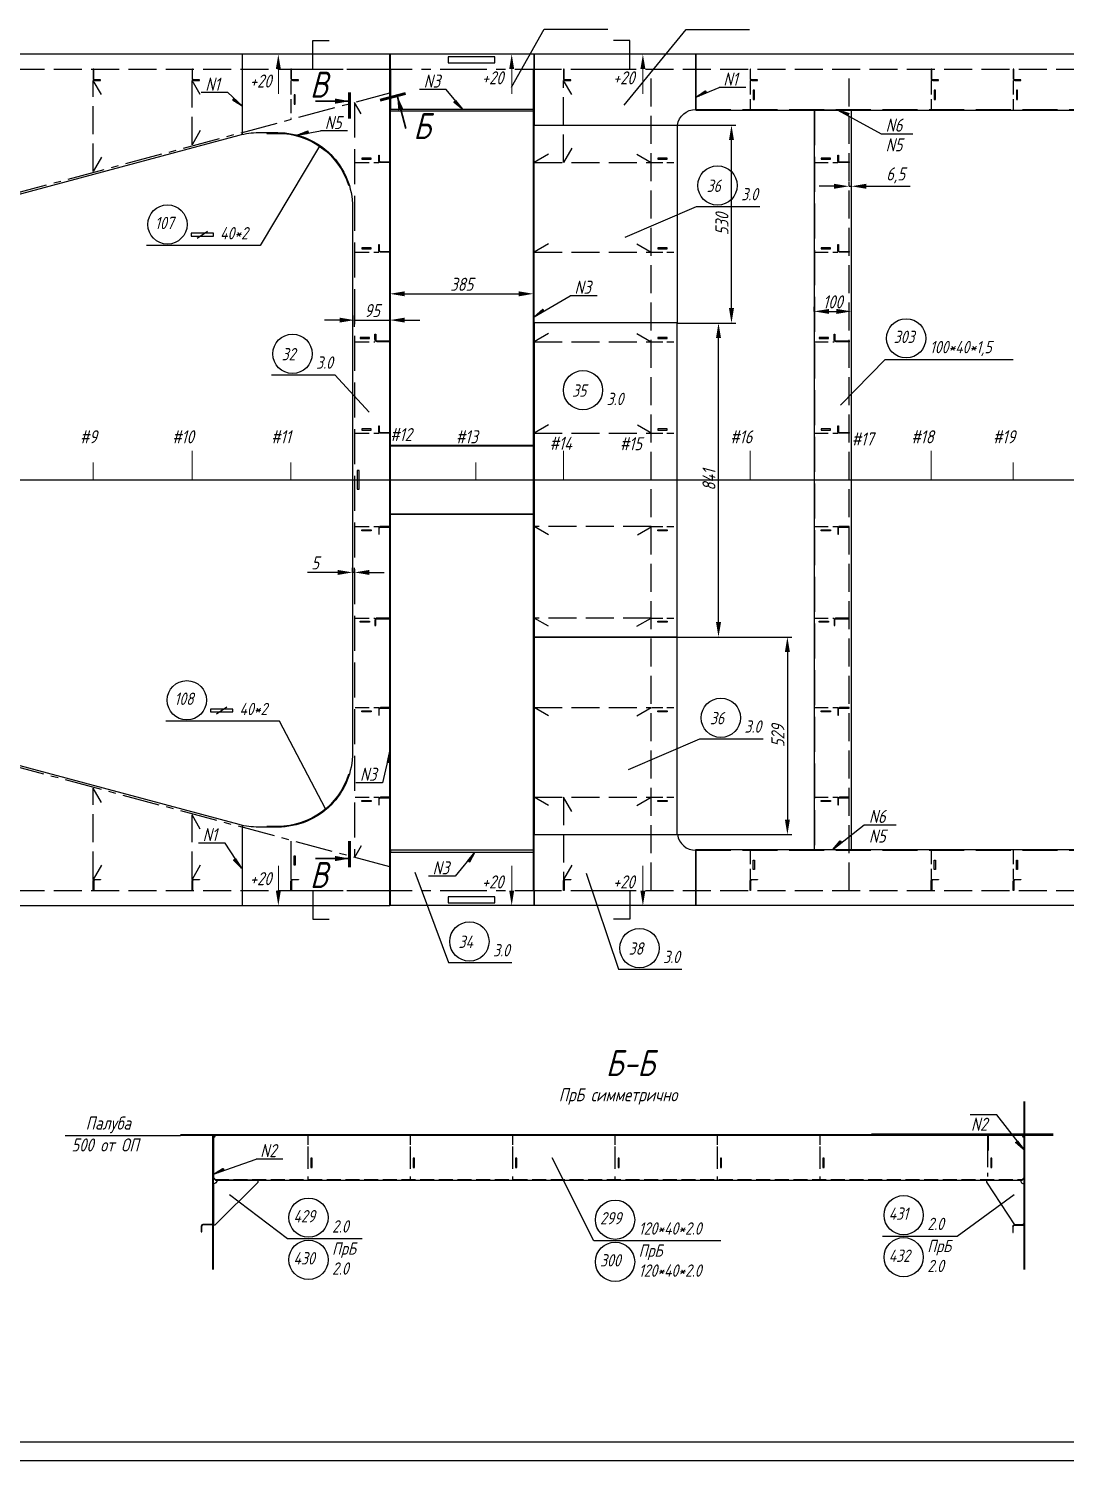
# Model space of a CAD drawing. Header units: millimetres. Extents: x 76485 to 135355, y 8208 to 18817.
# Drawn here: x 95948 to 98726, y 12764 to 16599 of the extents above; entities that cross this region are included whole.
import ezdxf
from ezdxf.enums import TextEntityAlignment as Align

# ---------------------------------------------------------------- set-up
doc = ezdxf.new("R2010")
doc.units = ezdxf.units.MM
doc.header["$PDSIZE"] = -1
for name, pattern in [('CENTER', [2, 1.25, -0.25, 0.25, -0.25]), ('Dashed', [10, 7.5, -2.5]), ('Dashed_dotted', [34, 24, -5, 0, -5]), ('Short_dashed', [5, 3.75, -1.25])]:
    doc.linetypes.add(name, pattern=pattern)
doc.layers.add('-1', color=7, linetype='Continuous')
doc.styles.get("Standard").update_dxf_attribs({"font": 'ГОСТ тип А наклонный.ttf'})
doc.styles.add('ГОСТ', font='ГОСТ тип А.ttf', dxfattribs={"oblique": 15})
doc.dimstyles.new('dim10', dxfattribs={"dimscale": 0.4, "dimtxt": 87.5, "dimasz": 100, "dimexe": 30, "dimexo": 0, "dimgap": 20, "dimtad": 1, "dimdec": 0, "dimdsep": 46, "dimtxsty": 'Standard', "dimcen": 5, "dimadec": 0, "dimazin": 0, "dimtfac": 1, "dimtdec": 0, "dimtmove": 0, "dimatfit": 3, "dimfxl": 1, "dimtolj": 1, "dimtzin": 0, "dimarcsym": 0})
doc.dimstyles.get("Standard").update_dxf_attribs({"dimtxt": 0.18, "dimasz": 0.18, "dimexe": 0.18, "dimexo": 0.0625, "dimgap": 0.09, "dimtad": 0, "dimtih": 1, "dimtoh": 1, "dimdec": 4, "dimzin": 0, "dimdsep": 46, "dimtxsty": 'Standard', "dimcen": 0.09, "dimadec": 0, "dimazin": 0, "dimtfac": 1, "dimtdec": 4, "dimtofl": 0, "dimtmove": 0, "dimatfit": 3, "dimfxl": 1, "dimtolj": 1, "dimtzin": 0, "dimarcsym": 0})

# ---------------------------------------------------------------- blocks, each defined once
blk = doc.blocks.new('*D21')
at = {"color": 0, "lineweight": -2, "transparency": 16777216}
for p, q in [((98052.6, 15841.6), (98052.6, 15853.6)), ((98092.6, 15841.6), (98112.7, 15841.6)), ((98152.7, 15841.6), (98152.7, 15853.6))]:
    blk.add_line(p, q, dxfattribs=at)
at = {"color": 0, "transparency": 16777216}
for points in [[(98092.6, 15848.2), (98092.6, 15834.9), (98052.6, 15841.6)], [(98112.7, 15848.2), (98112.7, 15834.9), (98152.7, 15841.6)]]:
    blk.add_solid(points, dxfattribs=at)
at = {"layer": 'Defpoints', "color": 0, "transparency": 16777216}
for p in [(98052.6, 15841.6), (98152.7, 15841.6), (98152.7, 15841.6)]:
    blk.add_point(p, dxfattribs=at)
at = {"color": 0, "transparency": 16777216, "insert": (98102.7, 15867.1), "char_height": 35, "attachment_point": 5}
blk.add_mtext('\\A1;100', dxfattribs=at)
blk = doc.blocks.new('*D22')
at = {"color": 0, "lineweight": -2, "transparency": 16777216}
for p, q in [((98146.2, 16176.7), (98146.2, 16188.7)), ((98152.7, 16176.7), (98152.7, 16188.7)), ((98106.2, 16176.7), (98066.2, 16176.7)), ((98146.2, 16176.7), (98152.7, 16176.7)), ((98192.7, 16176.7), (98309.7, 16176.7))]:
    blk.add_line(p, q, dxfattribs=at)
at = {"color": 0, "transparency": 16777216}
for points in [[(98106.2, 16183.4), (98106.2, 16170), (98146.2, 16176.7)], [(98192.7, 16183.4), (98192.7, 16170), (98152.7, 16176.7)]]:
    blk.add_solid(points, dxfattribs=at)
at = {"layer": 'Defpoints', "color": 0, "transparency": 16777216}
for p in [(98146.2, 16176.7), (98152.7, 16176.7), (98152.7, 16176.7)]:
    blk.add_point(p, dxfattribs=at)
at = {"color": 0, "transparency": 16777216, "insert": (98271.2, 16205.7), "char_height": 35, "attachment_point": 5}
blk.add_mtext('\\A1;6,5', dxfattribs=at)
blk = doc.blocks.new('A$C128E1BCE')
at = {"linetype": 'Continuous', "lineweight": 9}
blk.add_line((40, 0), (106.5, 0), dxfattribs=at)
at = {"linetype": 'Continuous'}
blk.add_solid([(40, 6.7), (40, -6.7), (0, 0)], dxfattribs=at)
blk = doc.blocks.new('A$C65DE2539')
at = {"color": 7}
for points in [[(0, 0), (8410, 0), (8410, 5940), (0, 5940)], [(200, 50), (8360, 50), (8360, 5890), (200, 5890)]]:
    blk.add_lwpolyline(points, close=True, dxfattribs=at)
blk = doc.blocks.new('sech')
at = {"color": 7, "lineweight": 60, "ltscale": 20}
blk.add_line((45636.5, -51323.5), (45810.1, -51323.5), dxfattribs=at)
at = {"color": 7, "lineweight": 30, "ltscale": 20}
blk.add_line((45694, -51323.5), (45694, -51551.1), dxfattribs=at)
at = {"color": 7}
blk.add_lwpolyline([(45694, -51323.5, 0, 35, 0), (45694, -51421.1, 28.6, 28.6, 0)], format="xyseb", dxfattribs=at)
blk = doc.blocks.new('*D38')
at = {"color": 0, "lineweight": -2, "transparency": 16777216}
for p, q in [((96781.2, 15818.3), (96741.2, 15818.3)), ((96821.2, 15800.5), (96821.2, 15830.3)), ((96821.2, 15818.3), (96916.2, 15818.3)), ((96916.2, 15800.5), (96916.2, 15830.3)), ((96956.2, 15818.3), (96996.2, 15818.3))]:
    blk.add_line(p, q, dxfattribs=at)
at = {"color": 0, "transparency": 16777216}
for points in [[(96781.2, 15824.9), (96781.2, 15811.6), (96821.2, 15818.3)], [(96956.2, 15824.9), (96956.2, 15811.6), (96916.2, 15818.3)]]:
    blk.add_solid(points, dxfattribs=at)
at = {"layer": 'Defpoints', "color": 0, "transparency": 16777216}
for p in [(96821.2, 15800.5), (96916.2, 15818.3), (96916.2, 15800.5)]:
    blk.add_point(p, dxfattribs=at)
at = {"color": 0, "transparency": 16777216, "insert": (96868.7, 15843.8), "char_height": 35, "attachment_point": 5}
blk.add_mtext('\\A1;95', dxfattribs=at)
blk = doc.blocks.new('*D51')
at = {"color": 0, "lineweight": -2, "transparency": 16777216}
for p, q in [((96816.2, 15142.5), (96816.2, 15154.5)), ((96821.2, 15142.5), (96821.2, 15154.5)), ((96776.2, 15142.5), (96695.6, 15142.5)), ((96821.2, 15142.5), (96816.2, 15142.5)), ((96861.2, 15142.5), (96901.2, 15142.5))]:
    blk.add_line(p, q, dxfattribs=at)
at = {"color": 0, "transparency": 16777216}
for points in [[(96776.2, 15149.1), (96776.2, 15135.8), (96816.2, 15142.5)], [(96861.2, 15149.1), (96861.2, 15135.8), (96821.2, 15142.5)]]:
    blk.add_solid(points, dxfattribs=at)
at = {"layer": 'Defpoints', "color": 0, "transparency": 16777216}
for p in [(96816.2, 15142.5), (96816.2, 15142.5), (96821.2, 15142.5)]:
    blk.add_point(p, dxfattribs=at)
at = {"color": 0, "transparency": 16777216, "insert": (96715.9, 15168), "char_height": 35, "attachment_point": 5}
blk.add_mtext('\\A1;5', dxfattribs=at)
blk = doc.blocks.new('*D75')
at = {"color": 0, "lineweight": -2, "transparency": 16777216}
for p, q in [((96916.2, 15880.5), (96916.2, 15900.7)), ((96956.2, 15888.7), (97261.2, 15888.7)), ((97301.2, 15880.5), (97301.2, 15900.7))]:
    blk.add_line(p, q, dxfattribs=at)
at = {"color": 0, "transparency": 16777216}
for points in [[(96956.2, 15895.4), (96956.2, 15882), (96916.2, 15888.7)], [(97261.2, 15895.4), (97261.2, 15882), (97301.2, 15888.7)]]:
    blk.add_solid(points, dxfattribs=at)
at = {"layer": 'Defpoints', "color": 0, "transparency": 16777216}
for p in [(96916.2, 15880.5), (97301.2, 15888.7), (97301.2, 15880.5)]:
    blk.add_point(p, dxfattribs=at)
at = {"color": 0, "transparency": 16777216, "insert": (97108.7, 15914.2), "char_height": 35, "attachment_point": 5}
blk.add_mtext('\\A1;385', dxfattribs=at)
blk = doc.blocks.new('_weld')
at = {"color": 0, "linetype": 'ByBlock'}
for p, q in [((-1.5, 0), (-1.5, 0)), ((-1.5, -0.05), (-1.45, 0)), ((-1.5, -0.09), (-1.41, 0)), ((-1.5, -0.14), (-1.36, 0)), ((-1.5, -0.18), (-1.32, 0)), ((-1.5, -0.22), (-1.28, 0)), ((-1.5, -0.27), (-1.23, 0)), ((-1.43, -0.29), (-1.14, 0)), ((-1.37, -0.27), (-1.1, 0)), ((-1.31, -0.26), (-1.05, 0)), ((-1.26, -0.25), (-1.01, 0)), ((-1.2, -0.24), (-0.96, 0)), ((-1.14, -0.23), (-0.92, 0)), ((-1.09, -0.22), (-0.87, 0)), ((-1.03, -0.21), (-0.83, 0)), ((-0.92, -0.18), (-0.74, 0)), ((-0.86, -0.17), (-0.69, 0)), ((-0.81, -0.16), (-0.65, 0)), ((-0.67, -0.13), (-0.81, 0)), ((-0.63, -0.13), (-0.76, 0)), ((-0.75, -0.15), (-0.6, 0)), ((-0.7, -0.14), (-0.56, 0)), ((-0.64, -0.13), (-0.51, 0)), ((-0.58, -0.12), (-0.47, 0)), ((-0.53, -0.11), (-0.42, 0)), ((-0.41, -0.08), (-0.49, 0)), ((-0.37, -0.07), (-0.45, 0)), ((-0.33, -0.07), (-0.4, 0)), ((-0.36, -0.07), (-0.29, 0)), ((-0.3, -0.06), (-0.24, 0)), ((-0.25, -0.05), (-0.2, 0)), ((-0.19, -0.04), (-0.15, 0)), ((-0.15, -0.03), (-0.18, 0)), ((-0.13, -0.03), (-0.11, 0)), ((-0.11, -0.02), (-0.13, 0)), ((-0.07, -0.01), (-0.09, 0)), ((-0.08, -0.02), (-0.06, 0)), ((-0.04, -0.01), (-0.04, 0)), ((-0.02, 0), (-0.02, 0)), ((-1.27, -0.25), (-1.5, -0.02)), ((-1.31, -0.26), (-1.5, -0.07)), ((-1.34, -0.27), (-1.5, -0.11)), ((-1.38, -0.28), (-1.5, -0.16)), ((-1.42, -0.28), (-1.5, -0.2)), ((-1.46, -0.29), (-1.5, -0.25)), ((-1.49, -0.3), (-1.5, -0.29)), ((-1.48, -0.3), (-1.19, 0)), ((-1.23, -0.25), (-1.48, 0)), ((-1.2, -0.24), (-1.43, 0)), ((-1.16, -0.23), (-1.39, 0)), ((-1.12, -0.22), (-1.34, 0)), ((-1.08, -0.22), (-1.3, 0)), ((-1.05, -0.21), (-1.25, 0)), ((-1.01, -0.2), (-1.21, 0)), ((-0.97, -0.19), (-1.16, 0)), ((-0.93, -0.19), (-1.12, 0)), ((-0.9, -0.18), (-1.07, 0)), ((-0.86, -0.17), (-1.03, 0)), ((-0.82, -0.16), (-0.99, 0)), ((-0.98, -0.2), (-0.78, 0)), ((-0.78, -0.16), (-0.94, 0)), ((-0.75, -0.15), (-0.9, 0)), ((-0.71, -0.14), (-0.85, 0)), ((-0.6, -0.12), (-0.72, 0)), ((-0.56, -0.11), (-0.67, 0)), ((-0.52, -0.1), (-0.63, 0)), ((-0.48, -0.1), (-0.58, 0)), ((-0.45, -0.09), (-0.54, 0)), ((-0.47, -0.09), (-0.38, 0)), ((-0.42, -0.08), (-0.33, 0)), ((-0.3, -0.06), (-0.36, 0)), ((-0.26, -0.05), (-0.31, 0)), ((-0.22, -0.04), (-0.27, 0)), ((-0.18, -0.04), (-0.22, 0))]:
    blk.add_line(p, q, dxfattribs=at)
at = {"color": 0, "linetype": 'ByBlock', "flags": 128}
blk.add_lwpolyline([(-1.5, 0), (0, 0), (-1.5, -0.3)], close=True, dxfattribs=at)
blk = doc.blocks.new('*D163')
at = {"color": 0, "lineweight": -2, "ltscale": 0.4}
for p, q in [((97686.2, 15810.4), (97808.6, 15810.4)), ((97796.6, 15009.4), (97796.6, 15770.4)), ((97686.2, 14969.4), (97808.6, 14969.4))]:
    blk.add_line(p, q, dxfattribs=at)
at = {"color": 0, "lineweight": 100, "ltscale": 0.4}
for points in [[(97789.9, 15770.4), (97803.3, 15770.4), (97796.6, 15810.4)], [(97789.9, 15009.4), (97803.3, 15009.4), (97796.6, 14969.4)]]:
    blk.add_solid(points, dxfattribs=at)
at = {"layer": 'Defpoints', "color": 0, "lineweight": 100, "ltscale": 0.4}
for p in [(97686.2, 15810.4), (97796.6, 15810.4), (97686.2, 14969.4)]:
    blk.add_point(p, dxfattribs=at)
at = {"color": 0, "lineweight": 100, "ltscale": 0.4, "insert": (97771.1, 15389.9), "char_height": 35, "attachment_point": 5, "rotation": 90}
blk.add_mtext('\\A1;841', dxfattribs=at)
blk = doc.blocks.new('*D164')
at = {"color": 0, "lineweight": -2, "ltscale": 0.4}
for p, q in [((97686.3, 16340.4), (97843.3, 16340.4)), ((97831.3, 15850.4), (97831.3, 16300.4)), ((97686.2, 15810.4), (97843.3, 15810.4))]:
    blk.add_line(p, q, dxfattribs=at)
at = {"color": 0, "lineweight": 100, "ltscale": 0.4}
for points in [[(97824.6, 16300.4), (97838, 16300.4), (97831.3, 16340.4)], [(97824.6, 15850.4), (97838, 15850.4), (97831.3, 15810.4)]]:
    blk.add_solid(points, dxfattribs=at)
at = {"layer": 'Defpoints', "color": 0, "lineweight": 100, "ltscale": 0.4}
for p in [(97686.3, 16340.4), (97831.3, 16340.4), (97686.2, 15810.4)]:
    blk.add_point(p, dxfattribs=at)
at = {"color": 0, "lineweight": 100, "ltscale": 0.4, "insert": (97805.8, 16075.4), "char_height": 35, "attachment_point": 5, "rotation": 90}
blk.add_mtext('\\A1;530', dxfattribs=at)
blk = doc.blocks.new('*D165')
at = {"color": 0, "lineweight": -2, "ltscale": 0.4}
for p, q in [((97686.2, 14969.4), (97993.1, 14969.4)), ((97981.1, 14929.4), (97981.1, 14480.4)), ((97686.3, 14440.4), (97993.1, 14440.4))]:
    blk.add_line(p, q, dxfattribs=at)
at = {"color": 0, "lineweight": 100, "ltscale": 0.4}
for points in [[(97974.5, 14929.4), (97987.8, 14929.4), (97981.1, 14969.4)], [(97974.5, 14480.4), (97987.8, 14480.4), (97981.1, 14440.4)]]:
    blk.add_solid(points, dxfattribs=at)
at = {"layer": 'Defpoints', "color": 0, "lineweight": 100, "ltscale": 0.4}
for p in [(97686.2, 14969.4), (97686.3, 14440.4), (97981.1, 14440.4)]:
    blk.add_point(p, dxfattribs=at)
at = {"color": 0, "lineweight": 100, "ltscale": 0.4, "insert": (97955.6, 14704.9), "char_height": 35, "attachment_point": 5, "rotation": 90}
blk.add_mtext('\\A1;529', dxfattribs=at)

msp = doc.modelspace()

# ---------------------------------------------------------------- linework, layer by layer
at = {"layer": '-1', "color": 1, "lineweight": 0}
for p, q in [((96386.2, 15390.4), (96386.2, 15468.5)), ((96916.2, 15390.4), (96916.2, 15468.5)), ((97381.2, 15390.4), (97381.2, 15468.5)), ((97881.2, 15390.4), (97881.2, 15468.5)), ((98366.2, 15390.4), (98366.2, 15468.5)), ((96121.2, 15390.4), (96121.2, 15437.3)), ((96651.2, 15390.4), (96651.2, 15437.3)), ((97146.2, 15390.4), (97146.2, 15437.3)), ((97616.2, 15390.4), (97616.2, 15437.3)), ((98146.2, 15390.4), (98146.2, 15437.3)), ((98586.2, 15390.4), (98586.2, 15437.3))]:
    msp.add_line(p, q, dxfattribs=at)
at = {"color": 1, "ltscale": 25}
for p, q in [((96709.9, 16491), (96709.9, 16567.3)), ((96709.9, 16567.3), (96753.9, 16567.3)), ((97559, 16567.3), (97515, 16567.3)), ((97559, 16491), (97559, 16567.3)), ((97197, 16523.2), (97072, 16523.2)), ((97072, 16523.2), (97072, 16507.6)), ((97072, 16507.6), (97197, 16507.6)), ((97197, 16507.6), (97197, 16523.2)), ((96838.8, 16371), (96821.2, 16401.5)), ((96443.7, 16051), (96383.6, 16051)), ((96383.6, 16051), (96383.6, 16043.5)), ((96383.6, 16043.5), (96443.7, 16043.5)), ((96399.6, 16037.8), (96427.8, 16056.6)), ((96443.7, 16043.5), (96443.7, 16051)), ((96834.3, 15415.4), (96828.1, 15415.4)), ((96828.1, 15415.4), (96828.1, 15365.4)), ((96834.3, 15365.4), (96834.3, 15415.4)), ((96828.1, 15365.4), (96834.3, 15365.4)), ((96495.6, 14776.6), (96435.5, 14776.6)), ((96435.5, 14776.6), (96435.5, 14769.1)), ((96435.5, 14769.1), (96495.6, 14769.1)), ((96451.5, 14763.5), (96479.7, 14782.3)), ((96495.6, 14769.1), (96495.6, 14776.6)), ((96838.8, 14409.9), (96821.2, 14379.3)), ((96709.9, 14289.8), (96709.9, 14213.5)), ((97197, 14273.2), (97072, 14273.2)), ((97072, 14273.2), (97072, 14257.6)), ((97197, 14257.6), (97197, 14273.2)), ((97559, 14289.8), (97559, 14213.5)), ((97072, 14257.6), (97197, 14257.6)), ((96709.9, 14213.5), (96753.9, 14213.5)), ((97559, 14213.5), (97515, 14213.5))]:
    msp.add_line(p, q, dxfattribs=at)
at = {"color": 3, "ltscale": 25}
for p, q in [((96916.2, 16530.4), (93814.7, 16530.4)), ((96521.2, 16315.7), (96521.2, 16530.4)), ((96916.2, 14250.4), (96916.2, 16530.4)), ((97302.7, 16530.4), (96916.2, 16530.4)), ((96917.7, 14250.4), (96917.7, 16530.4)), ((97302.7, 16530.4), (97302.7, 16340.4)), ((97736.2, 16530.4), (97302.7, 16530.4)), ((97301.2, 14290.4), (97301.2, 16490.4)), ((97302.7, 14290.4), (97302.7, 16490.4)), ((96917.7, 16382.9), (97301.2, 16382.9)), ((97302.7, 16340.4), (97686.3, 16340.4)), ((97302.7, 15811.4), (97302.7, 14969.4)), ((97686.2, 15811.4), (97302.7, 15811.4)), ((97686.2, 14969.4), (97686.2, 15811.4)), ((97686.2, 14970.4), (97686.2, 15810.4)), ((97302.7, 14969.4), (97686.2, 14969.4)), ((96521.2, 14250.4), (96521.2, 14465.1)), ((97302.7, 14250.4), (97302.7, 14440.4)), ((97302.7, 14440.4), (97686.3, 14440.4)), ((96917.7, 14393.4), (97301.2, 14393.4)), ((93814.7, 14250.4), (96916.2, 14250.4)), ((97302.7, 14250.4), (96916.2, 14250.4)), ((97736.2, 14250.4), (97302.7, 14250.4)), ((98615.8, 13275.4), (98615.8, 13725.4)), ((98617.3, 13275.4), (98617.3, 13725.4)), ((98615.8, 13634.8), (96355, 13634.8)), ((98633.6, 13634.8), (96355, 13634.8)), ((96441.7, 13275.4), (96441.7, 13634.8)), ((96443.2, 13275.4), (96443.2, 13634.8)), ((96443.2, 13634.8), (96443.2, 13520.8)), ((98615.8, 13634.8), (96443.2, 13634.8)), ((98693, 13634.8), (98605.8, 13634.8)), ((98615.8, 13520.8), (98615.8, 13634.8)), ((98693, 13637.8), (98617.3, 13637.8)), ((98693, 13634.8), (98617.3, 13634.8)), ((96441.7, 13396.3), (96415.2, 13396.3)), ((96441.7, 13394.8), (96415.2, 13394.8)), ((98615.8, 13394.8), (98589.3, 13394.8)), ((98615.8, 13393.3), (98589.3, 13393.3))]:
    msp.add_line(p, q, dxfattribs=at)
at = {"color": 6, "linetype": 'Dashed', "ltscale": 10}
for p, q in [((93816.2, 16490.4), (96917.7, 16490.4)), ((97301.2, 16490.4), (101316.2, 16490.4)), ((97616.2, 14290.4), (97616.2, 16490.4)), ((98146.2, 14290.4), (98146.2, 16490.4)), ((93816.2, 14290.4), (96917.7, 14290.4)), ((97301.2, 14290.4), (101316.2, 14290.4))]:
    msp.add_line(p, q, dxfattribs=at)
at = {"color": 1, "linetype": 'CENTER', "ltscale": 100}
for p, q in [((96651.2, 16490.4), (97617.7, 16490.4)), ((96143.2, 16422.3), (96121.2, 16460.4)), ((96408.2, 16422.3), (96386.2, 16460.4)), ((97403.2, 16422.3), (97381.2, 16460.4)), ((96408.2, 16325.7), (96386.2, 16287.5)), ((97340.9, 16262.5), (97302.7, 16240.4)), ((97403.2, 16278.6), (97381.2, 16240.4)), ((97578.1, 16262.5), (97616.2, 16240.4)), ((96143.2, 16254.7), (96121.2, 16216.5)), ((97340.9, 16022.5), (97302.7, 16000.4)), ((97578.1, 16022.5), (97616.2, 16000.4)), ((97340.9, 15782.5), (97302.7, 15760.4)), ((97578.1, 15782.5), (97616.2, 15760.4)), ((97340.9, 15537.5), (97302.7, 15515.4)), ((97579.6, 15537.5), (97617.7, 15515.4)), ((97340.9, 15243.4), (97302.7, 15265.4)), ((97579.6, 15243.4), (97617.7, 15265.4)), ((97340.9, 14998.4), (97302.7, 15020.4)), ((97578.1, 14998.4), (97616.2, 15020.4)), ((97340.9, 14758.4), (97302.7, 14780.4)), ((97578.1, 14758.4), (97616.2, 14780.4)), ((96143.2, 14526.2), (96121.2, 14564.3)), ((97340.9, 14518.4), (97302.7, 14540.4)), ((97403.2, 14502.3), (97381.2, 14540.4)), ((97578.1, 14518.4), (97616.2, 14540.4)), ((96408.2, 14455.2), (96386.2, 14493.3)), ((96143.2, 14358.6), (96121.2, 14320.4)), ((96408.2, 14358.6), (96386.2, 14320.4)), ((97403.2, 14358.6), (97381.2, 14320.4)), ((96651.2, 14290.4), (97617.7, 14290.4))]:
    msp.add_line(p, q, dxfattribs=at)
at = {"color": 1, "linetype": 'Dashed', "ltscale": 10}
for p, q in [((96121.2, 16216.5), (96121.2, 16460.4)), ((96386.2, 16287.5), (96386.2, 16460.4)), ((97381.2, 16240.4), (97381.2, 16460.4)), ((97302.7, 16240.4), (97616.2, 16240.4)), ((97302.7, 16000.4), (97616.2, 16000.4)), ((97302.7, 15760.4), (97616.2, 15760.4)), ((97302.7, 15515.4), (97616.2, 15515.4)), ((97616.2, 15265.4), (97302.7, 15265.4)), ((97616.2, 15020.4), (97302.7, 15020.4)), ((97302.7, 14780.4), (97616.2, 14780.4)), ((96121.2, 14320.4), (96121.2, 14564.3)), ((97302.7, 14540.4), (97616.2, 14540.4)), ((97381.2, 14540.4), (97381.2, 14320.4)), ((96386.2, 14320.4), (96386.2, 14493.3))]:
    msp.add_line(p, q, dxfattribs=at)
at = {"color": 2, "linetype": 'Dashed', "ltscale": 5}
for p, q in [((96651.2, 16460.4), (96651.2, 16358.4)), ((97881.2, 16460.4), (97881.2, 16382.4)), ((98366.2, 16460.4), (98366.2, 16382.4)), ((98586.2, 16460.4), (98586.2, 16382.4)), ((96662.8, 16421.9), (96659.6, 16421.9)), ((96659.6, 16421.9), (96659.6, 16396.9)), ((96662.8, 16396.9), (96662.8, 16421.9)), ((97892.8, 16433.9), (97889.6, 16433.9)), ((97889.6, 16433.9), (97889.6, 16408.9)), ((97892.8, 16408.9), (97892.8, 16433.9)), ((98377.8, 16433.9), (98374.6, 16433.9)), ((98374.6, 16433.9), (98374.6, 16408.9)), ((98377.8, 16408.9), (98377.8, 16433.9)), ((98597.8, 16433.9), (98594.6, 16433.9)), ((98594.6, 16433.9), (98594.6, 16408.9)), ((98597.8, 16408.9), (98597.8, 16433.9)), ((96659.6, 16396.9), (96662.8, 16396.9)), ((97889.6, 16408.9), (97892.8, 16408.9)), ((98374.6, 16408.9), (98377.8, 16408.9)), ((98594.6, 16408.9), (98597.8, 16408.9)), ((96823.2, 16240.4), (96886.2, 16240.4)), ((96866.4, 16252), (96841.4, 16252)), ((96841.4, 16252), (96841.4, 16248.9)), ((96841.4, 16248.9), (96866.4, 16248.9)), ((96866.4, 16248.9), (96866.4, 16252)), ((98053.2, 16240.4), (98116.2, 16240.4)), ((98096.4, 16252), (98071.4, 16252)), ((98071.4, 16252), (98071.4, 16248.9)), ((98071.4, 16248.9), (98096.4, 16248.9)), ((98096.4, 16248.9), (98096.4, 16252)), ((96823.2, 16000.4), (96886.2, 16000.4)), ((96866.4, 16012), (96841.4, 16012)), ((96841.4, 16012), (96841.4, 16008.9)), ((96841.4, 16008.9), (96866.4, 16008.9)), ((96866.4, 16008.9), (96866.4, 16012)), ((98053.2, 16000.4), (98116.2, 16000.4)), ((98096.4, 16012), (98071.4, 16012)), ((98071.4, 16012), (98071.4, 16008.9)), ((98071.4, 16008.9), (98096.4, 16008.9)), ((98096.4, 16008.9), (98096.4, 16012)), ((96823.2, 15760.4), (96876.2, 15760.4)), ((96861.4, 15772), (96836.4, 15772)), ((96836.4, 15772), (96836.4, 15768.9)), ((96836.4, 15768.9), (96861.4, 15768.9)), ((96861.4, 15768.9), (96861.4, 15772)), ((98053.2, 15760.4), (98106.2, 15760.4)), ((98091.4, 15772), (98066.4, 15772)), ((98066.4, 15768.9), (98091.4, 15768.9)), ((98091.4, 15768.9), (98091.4, 15772)), ((96823.2, 15515.4), (96886.2, 15515.4)), ((96866.4, 15527), (96841.4, 15527)), ((96841.4, 15527), (96841.4, 15523.9)), ((96841.4, 15523.9), (96866.4, 15523.9)), ((96866.4, 15523.9), (96866.4, 15527)), ((98053.2, 15515.4), (98116.2, 15515.4)), ((98096.4, 15527), (98071.4, 15527)), ((98071.4, 15527), (98071.4, 15523.9)), ((98071.4, 15523.9), (98096.4, 15523.9)), ((98096.4, 15523.9), (98096.4, 15527)), ((96823.2, 15265.4), (96886.2, 15265.4)), ((98053.2, 15265.4), (98116.2, 15265.4)), ((96841.4, 15253.9), (96841.4, 15257)), ((96841.4, 15257), (96866.4, 15257)), ((96866.4, 15253.9), (96841.4, 15253.9)), ((96866.4, 15257), (96866.4, 15253.9)), ((98071.4, 15253.9), (98071.4, 15257)), ((98071.4, 15257), (98096.4, 15257)), ((98096.4, 15253.9), (98071.4, 15253.9)), ((98096.4, 15257), (98096.4, 15253.9)), ((96823.2, 15020.4), (96876.2, 15020.4)), ((96836.4, 15008.9), (96836.4, 15012)), ((96836.4, 15012), (96861.4, 15012)), ((96861.4, 15008.9), (96836.4, 15008.9)), ((96861.4, 15012), (96861.4, 15008.9)), ((98053.2, 15020.4), (98106.2, 15020.4)), ((96823.2, 14780.4), (96886.2, 14780.4)), ((96841.4, 14768.9), (96841.4, 14772)), ((96841.4, 14772), (96866.4, 14772)), ((96866.4, 14768.9), (96841.4, 14768.9)), ((96866.4, 14772), (96866.4, 14768.9)), ((98053.2, 14780.4), (98116.2, 14780.4)), ((98071.4, 14768.9), (98071.4, 14772)), ((98071.4, 14772), (98096.4, 14772)), ((98096.4, 14768.9), (98071.4, 14768.9)), ((98096.4, 14772), (98096.4, 14768.9)), ((96823.2, 14540.4), (96886.2, 14540.4)), ((98053.2, 14540.4), (98116.2, 14540.4)), ((96841.4, 14528.9), (96841.4, 14532)), ((96841.4, 14532), (96866.4, 14532)), ((96866.4, 14528.9), (96841.4, 14528.9)), ((96866.4, 14532), (96866.4, 14528.9)), ((98071.4, 14528.9), (98071.4, 14532)), ((98071.4, 14532), (98096.4, 14532)), ((98096.4, 14528.9), (98071.4, 14528.9)), ((98096.4, 14532), (98096.4, 14528.9)), ((97881.2, 14398.4), (97881.2, 14320.4)), ((98366.2, 14398.4), (98366.2, 14320.4)), ((98586.2, 14398.4), (98586.2, 14320.4)), ((97889.6, 14371.9), (97892.8, 14371.9)), ((97889.6, 14346.9), (97889.6, 14371.9)), ((97892.8, 14346.9), (97889.6, 14346.9)), ((97892.8, 14371.9), (97892.8, 14346.9)), ((98374.6, 14371.9), (98377.8, 14371.9)), ((98374.6, 14346.9), (98374.6, 14371.9)), ((98377.8, 14346.9), (98374.6, 14346.9)), ((98377.8, 14371.9), (98377.8, 14346.9)), ((98594.6, 14371.9), (98597.8, 14371.9)), ((98594.6, 14346.9), (98594.6, 14371.9)), ((98597.8, 14346.9), (98594.6, 14346.9)), ((98597.8, 14371.9), (98597.8, 14346.9))]:
    msp.add_line(p, q, dxfattribs=at)
at = {"color": 5, "linetype": 'CENTER', "ltscale": 80}
for p, q in [((94817.7, 15864.7), (96916.2, 16427)), ((96916.2, 14353.9), (94817.7, 14916.2))]:
    msp.add_line(p, q, dxfattribs=at)
at = {"color": 1, "linetype": 'Short_dashed', "ltscale": 25}
msp.add_line((96821.2, 16401.5), (96821.2, 14379.3), dxfattribs=at)
at = {"color": 3, "linetype": 'Short_dashed', "ltscale": 25}
for p, q in [((97736.2, 16382.4), (100561.2, 16382.4)), ((98054.1, 16380.4), (98054.1, 14400.5)), ((97736.2, 14398.5), (100561.2, 14398.5))]:
    msp.add_line(p, q, dxfattribs=at)
at = {"color": 2, "linetype": 'Dashed', "ltscale": 4}
for p, q in [((97617.7, 16240.4), (97676.7, 16240.4)), ((97658.9, 16252), (97633.9, 16252)), ((97633.9, 16252), (97633.9, 16248.9)), ((97633.9, 16248.9), (97658.9, 16248.9)), ((97658.9, 16248.9), (97658.9, 16252)), ((97617.7, 16000.4), (97676.7, 16000.4)), ((97658.9, 16012), (97633.9, 16012)), ((97633.9, 16012), (97633.9, 16008.9)), ((97633.9, 16008.9), (97658.9, 16008.9)), ((97658.9, 16008.9), (97658.9, 16012)), ((97617.7, 15760.4), (97676.7, 15760.4)), ((97658.9, 15772), (97633.9, 15772)), ((97633.9, 15772), (97633.9, 15768.9)), ((97633.9, 15768.9), (97658.9, 15768.9)), ((97658.9, 15768.9), (97658.9, 15772)), ((97617.7, 15515.4), (97676.7, 15515.4)), ((97658.9, 15527), (97633.9, 15527)), ((97633.9, 15527), (97633.9, 15523.9)), ((97633.9, 15523.9), (97658.9, 15523.9)), ((97658.9, 15523.9), (97658.9, 15527)), ((97617.7, 15265.4), (97676.7, 15265.4)), ((97633.9, 15253.9), (97633.9, 15257)), ((97633.9, 15257), (97658.9, 15257)), ((97658.9, 15253.9), (97633.9, 15253.9)), ((97658.9, 15257), (97658.9, 15253.9)), ((97617.7, 15020.4), (97676.7, 15020.4)), ((97633.9, 15008.9), (97633.9, 15012)), ((97633.9, 15012), (97658.9, 15012)), ((97658.9, 15008.9), (97633.9, 15008.9)), ((97658.9, 15012), (97658.9, 15008.9)), ((97617.7, 14780.4), (97676.7, 14780.4)), ((97633.9, 14768.9), (97633.9, 14772)), ((97633.9, 14772), (97658.9, 14772)), ((97658.9, 14768.9), (97633.9, 14768.9)), ((97658.9, 14772), (97658.9, 14768.9)), ((97617.7, 14540.4), (97676.7, 14540.4)), ((97633.9, 14528.9), (97633.9, 14532)), ((97633.9, 14532), (97658.9, 14532)), ((97658.9, 14528.9), (97633.9, 14528.9)), ((97658.9, 14532), (97658.9, 14528.9))]:
    msp.add_line(p, q, dxfattribs=at)
at = {"color": 2, "ltscale": 25}
for p, q in [((98066.4, 15772), (98066.4, 15768.9)), ((98066.4, 15008.9), (98066.4, 15012)), ((98066.4, 15012), (98091.4, 15012)), ((98091.4, 15008.9), (98066.4, 15008.9)), ((98091.4, 15012), (98091.4, 15008.9)), ((96659.6, 14383.9), (96662.8, 14383.9)), ((96659.6, 14358.9), (96659.6, 14383.9)), ((96662.8, 14383.9), (96662.8, 14358.9)), ((96662.8, 14358.9), (96659.6, 14358.9)), ((97530.6, 13573.4), (97527.5, 13573.4)), ((97805, 13573.4), (97801.8, 13573.4)), ((98079.3, 13573.4), (98076.2, 13573.4)), ((98076.2, 13573.4), (98076.2, 13548.3)), ((98076.2, 13548.3), (98079.3, 13548.3)), ((98079.3, 13548.3), (98079.3, 13573.4)), ((98529, 13573.4), (98525.9, 13573.4)), ((98525.9, 13573.4), (98525.9, 13548.3)), ((98525.9, 13548.3), (98529, 13548.3)), ((98529, 13548.3), (98529, 13573.4))]:
    msp.add_line(p, q, dxfattribs=at)
at = {"color": 1}
msp.add_line((93603.8, 15390.4), (101554.1, 15390.4), dxfattribs=at)
at = {"color": 2, "linetype": 'Dashed', "ltscale": 25}
msp.add_line((96651.2, 14422.4), (96651.2, 14320.4), dxfattribs=at)
at = {"color": 3, "linetype": 'Dashed_dotted', "ltscale": 25}
for p, q in [((96696, 13634.8), (96696, 13609.3)), ((96970.3, 13634.8), (96970.3, 13609.3)), ((97244.7, 13634.8), (97244.7, 13609.3)), ((97519, 13634.8), (97519, 13609.3)), ((97793.4, 13634.8), (97793.4, 13609.3)), ((98067.7, 13634.8), (98067.7, 13609.3))]:
    msp.add_line(p, q, dxfattribs=at)
at = {"color": 2, "linetype": 'Dashed', "ltscale": 8}
for p, q in [((96696, 13604.8), (96696, 13516.8)), ((96970.3, 13604.8), (96970.3, 13516.8)), ((97244.7, 13604.8), (97244.7, 13516.8)), ((97519, 13604.8), (97519, 13516.8)), ((97793.4, 13604.8), (97793.4, 13516.8)), ((98067.7, 13604.8), (98067.7, 13516.8)), ((96707.6, 13573.4), (96704.4, 13573.4)), ((96704.4, 13573.4), (96704.4, 13548.3)), ((96704.4, 13548.3), (96707.6, 13548.3)), ((96707.6, 13548.3), (96707.6, 13573.4)), ((96981.9, 13573.4), (96978.8, 13573.4)), ((96978.8, 13573.4), (96978.8, 13548.3)), ((96978.8, 13548.3), (96981.9, 13548.3)), ((96981.9, 13548.3), (96981.9, 13573.4)), ((97256.3, 13573.4), (97253.1, 13573.4)), ((97253.1, 13573.4), (97253.1, 13548.3)), ((97253.1, 13548.3), (97256.3, 13548.3)), ((97256.3, 13548.3), (97256.3, 13573.4)), ((97527.5, 13573.4), (97527.5, 13548.3)), ((97527.5, 13548.3), (97530.6, 13548.3)), ((97530.6, 13548.3), (97530.6, 13573.4)), ((97801.8, 13573.4), (97801.8, 13548.3)), ((97801.8, 13548.3), (97805, 13548.3)), ((97805, 13548.3), (97805, 13573.4))]:
    msp.add_line(p, q, dxfattribs=at)
at = {"color": 2, "linetype": 'Dashed', "ltscale": 6}
msp.add_line((98517.4, 13594.8), (98517.4, 13524.8), dxfattribs=at)
at = {"color": 3, "linetype": 'Short_dashed', "ltscale": 10}
msp.add_line((96447.3, 13516.8), (98611.7, 13516.8), dxfattribs=at)
at = {"color": 1, "ltscale": 25}
for points in [[(97241.8, 16442.3), (97329.7, 16597.6), (97499.8, 16597.6)], [(97543.5, 16394.2), (97709.6, 16596.4), (97879.7, 16596.4)], [(96728, 16283.9), (96568.8, 16018.1), (96263.8, 16018.1)], [(97546.6, 16040), (97737.6, 16122.6), (97907.7, 16122.6)], [(98123.6, 15590.7), (98243, 15713.1), (98586.4, 15713.1)], [(96598.9, 15671.7), (96769, 15671.7), (96860.5, 15571.3)], [(96743.6, 14508.9), (96620.7, 14743.7), (96315.8, 14743.7)], [(97555.4, 14614.3), (97746.4, 14696.9), (97916.6, 14696.9)], [(96982.9, 14340.1), (97072.8, 14097.8), (97242.9, 14097.8)], [(97442, 14336.8), (97528.6, 14079.8), (97698.7, 14079.8)], [(98517.4, 13634.8), (98517.4, 13594.8), (98519.5, 13594.8), (98519.5, 13634.8)], [(97802.9, 13352.5), (97463, 13352.5), (97351.2, 13574.9)], [(96841.5, 13358), (96641.7, 13358), (96486.1, 13475.4)], [(98236.3, 13364.8), (98436.1, 13364.8), (98589.1, 13476)], [(96410.6, 13391.8), (96410.6, 13376.4), (96412.1, 13376.4), (96412.1, 13391.8)], [(98584.7, 13390.3), (98584.7, 13374.9), (98586.2, 13374.9), (98586.2, 13390.3)]]:
    msp.add_lwpolyline(points, dxfattribs=at)
at = {"color": 3, "ltscale": 25}
for points in [[(96916.2, 16530.4), (96916.2, 16490.4), (96917.7, 16490.4), (96917.7, 16382.9)], [(97301.2, 16382.9), (97301.2, 16490.4), (97302.7, 16490.4), (97302.7, 16530.4)], [(97301.2, 16378.1), (96917.7, 16378.1), (96917.7, 16382.9), (97301.2, 16382.9)], [(97301.2, 15482.8), (96917.2, 15482.8), (96917.2, 15481.2), (97301.2, 15481.2)], [(97301.2, 15298), (96917.2, 15298), (96917.2, 15299.6), (97301.2, 15299.6)], [(96916.2, 14250.4), (96916.2, 14290.4), (96917.7, 14290.4), (96917.7, 14393.4)], [(97301.2, 14398.3), (96917.7, 14398.3), (96917.7, 14393.4), (97301.2, 14393.4)], [(97301.2, 14393.4), (97301.2, 14290.4), (97302.7, 14290.4), (97302.7, 14250.4)], [(98615.8, 13637.8), (98206.8, 13637.8), (98206.8, 13636.3), (96355, 13636.3)], [(96443.2, 13520.8), (96449.3, 13514.8), (98609.7, 13514.8), (98615.8, 13520.8)]]:
    msp.add_lwpolyline(points, dxfattribs=at)
for points in [[(97686.3, 16340.4, -0.367894), (97735.7, 16382.4), (97736.2, 16382.4), (97736.2, 16530.4)], [(94821.2, 14920.4), (94821.2, 15860.4), (96512.5, 16313.6, -0.065543), (96564.3, 16320.4), (96616.2, 16320.4, -0.414214), (96816.2, 16120.4), (96816.2, 14660.4, -0.414214), (96616.2, 14460.4), (96564.3, 14460.4, -0.065543), (96512.5, 14467.2), (94821.2, 14920.4)], [(97686.3, 14440.4, 0.367894), (97735.7, 14398.4), (97736.2, 14398.4), (97736.2, 14250.4)]]:
    msp.add_lwpolyline(points, format="xyb", dxfattribs=at)
for points in [[(97736.2, 16530.4), (97736.2, 16380.4), (100561.2, 16380.4), (100561.2, 16530.4)], [(98152.7, 14400.5), (98152.7, 16380.4), (98052.6, 16380.4), (98052.6, 14400.5)], [(97302.7, 16340.4), (97686.2, 16340.4), (97686.2, 15811.4), (97302.7, 15811.4)], [(97302.7, 14440.4), (97686.2, 14440.4), (97686.2, 14969.4), (97302.7, 14969.4)], [(97736.2, 14250.4), (97736.2, 14400.5), (100561.2, 14400.5), (100561.2, 14250.4)]]:
    msp.add_lwpolyline(points, close=True, dxfattribs=at)
at = {"color": 5}
for points in [[(96122.7, 16490.4), (96121.2, 16490.4), (96121.2, 16464.9, 0.414214), (96125.7, 16460.4), (96141.2, 16460.4), (96141.2, 16461.9), (96125.7, 16461.9, -0.414214), (96122.7, 16464.9)], [(96387.7, 16490.4), (96386.2, 16490.4), (96386.2, 16464.9, 0.414214), (96390.7, 16460.4), (96406.2, 16460.4), (96406.2, 16461.9), (96390.7, 16461.9, -0.414214), (96387.7, 16464.9)], [(96652.7, 16490.4), (96651.2, 16490.4), (96651.2, 16464.9, 0.414214), (96655.7, 16460.4), (96671.2, 16460.4), (96671.2, 16461.9), (96655.7, 16461.9, -0.414214), (96652.7, 16464.9)], [(97382.7, 16490.4), (97381.2, 16490.4), (97381.2, 16464.9, 0.414214), (97385.7, 16460.4), (97401.2, 16460.4), (97401.2, 16461.9), (97385.7, 16461.9, -0.414214), (97382.7, 16464.9)], [(97882.7, 16490.4), (97881.2, 16490.4), (97881.2, 16464.9, 0.414214), (97885.7, 16460.4), (97901.2, 16460.4), (97901.2, 16461.9), (97885.7, 16461.9, -0.414214), (97882.7, 16464.9)], [(98367.7, 16490.4), (98366.2, 16490.4), (98366.2, 16464.9, 0.414214), (98370.7, 16460.4), (98386.2, 16460.4), (98386.2, 16461.9), (98370.7, 16461.9, -0.414214), (98367.7, 16464.9)], [(98587.7, 16490.4), (98586.2, 16490.4), (98586.2, 16464.9, 0.414214), (98590.7, 16460.4), (98606.2, 16460.4), (98606.2, 16461.9), (98590.7, 16461.9, -0.414214), (98587.7, 16464.9)], [(96916.2, 16241.9), (96916.2, 16240.4), (96890.7, 16240.4, -0.414214), (96886.2, 16244.9), (96886.2, 16260.4), (96887.7, 16260.4), (96887.7, 16244.9, 0.414214), (96890.7, 16241.9)], [(98146.2, 16241.9), (98146.2, 16240.4), (98120.7, 16240.4, -0.414214), (98116.2, 16244.9), (98116.2, 16260.4), (98117.7, 16260.4), (98117.7, 16244.9, 0.414214), (98120.7, 16241.9)], [(96916.2, 16001.9), (96916.2, 16000.4), (96890.7, 16000.4, -0.414214), (96886.2, 16004.9), (96886.2, 16020.4), (96887.7, 16020.4), (96887.7, 16004.9, 0.414214), (96890.7, 16001.9)], [(98146.2, 16001.9), (98146.2, 16000.4), (98120.7, 16000.4, -0.414214), (98116.2, 16004.9), (98116.2, 16020.4), (98117.7, 16020.4), (98117.7, 16004.9, 0.414214), (98120.7, 16001.9)], [(96878.2, 15780.4), (96878.2, 15766.4, 0.414214), (96882.2, 15762.4), (96916.2, 15762.4), (96916.2, 15760.4), (96882.2, 15760.4, -0.414214), (96876.2, 15766.4), (96876.2, 15780.4)], [(98108.2, 15780.4), (98108.2, 15766.4, 0.414214), (98112.2, 15762.4), (98146.2, 15762.4), (98146.2, 15760.4), (98112.2, 15760.4, -0.414214), (98106.2, 15766.4), (98106.2, 15780.4)], [(96916.2, 15516.9), (96916.2, 15515.4), (96890.7, 15515.4, -0.414214), (96886.2, 15519.9), (96886.2, 15535.4), (96887.7, 15535.4), (96887.7, 15519.9, 0.414214), (96890.7, 15516.9)], [(98146.2, 15516.9), (98146.2, 15515.4), (98120.7, 15515.4, -0.414214), (98116.2, 15519.9), (98116.2, 15535.4), (98117.7, 15535.4), (98117.7, 15519.9, 0.414214), (98120.7, 15516.9)], [(96916.2, 15263.9), (96916.2, 15265.4), (96890.7, 15265.4, 0.414214), (96886.2, 15260.9), (96886.2, 15245.4), (96887.7, 15245.4), (96887.7, 15260.9, -0.414214), (96890.7, 15263.9)], [(98146.2, 15263.9), (98146.2, 15265.4), (98120.7, 15265.4, 0.414214), (98116.2, 15260.9), (98116.2, 15245.4), (98117.7, 15245.4), (98117.7, 15260.9, -0.414214), (98120.7, 15263.9)], [(96878.2, 15000.4), (96878.2, 15014.4, -0.414214), (96882.2, 15018.4), (96916.2, 15018.4), (96916.2, 15020.4), (96882.2, 15020.4, 0.414214), (96876.2, 15014.4), (96876.2, 15000.4)], [(98108.2, 15000.4), (98108.2, 15014.4, -0.414214), (98112.2, 15018.4), (98146.2, 15018.4), (98146.2, 15020.4), (98112.2, 15020.4, 0.414214), (98106.2, 15014.4), (98106.2, 15000.4)], [(96916.2, 14778.9), (96916.2, 14780.4), (96890.7, 14780.4, 0.414214), (96886.2, 14775.9), (96886.2, 14760.4), (96887.7, 14760.4), (96887.7, 14775.9, -0.414214), (96890.7, 14778.9)], [(98146.2, 14778.9), (98146.2, 14780.4), (98120.7, 14780.4, 0.414214), (98116.2, 14775.9), (98116.2, 14760.4), (98117.7, 14760.4), (98117.7, 14775.9, -0.414214), (98120.7, 14778.9)], [(96916.2, 14538.9), (96916.2, 14540.4), (96890.7, 14540.4, 0.414214), (96886.2, 14535.9), (96886.2, 14520.4), (96887.7, 14520.4), (96887.7, 14535.9, -0.414214), (96890.7, 14538.9)], [(98146.2, 14538.9), (98146.2, 14540.4), (98120.7, 14540.4, 0.414214), (98116.2, 14535.9), (98116.2, 14520.4), (98117.7, 14520.4), (98117.7, 14535.9, -0.414214), (98120.7, 14538.9)], [(96122.7, 14290.4), (96121.2, 14290.4), (96121.2, 14315.9, -0.414214), (96125.7, 14320.4), (96141.2, 14320.4), (96141.2, 14318.9), (96125.7, 14318.9, 0.414214), (96122.7, 14315.9)], [(96387.7, 14290.4), (96386.2, 14290.4), (96386.2, 14315.9, -0.414214), (96390.7, 14320.4), (96406.2, 14320.4), (96406.2, 14318.9), (96390.7, 14318.9, 0.414214), (96387.7, 14315.9)], [(96652.7, 14290.4), (96651.2, 14290.4), (96651.2, 14315.9, -0.414214), (96655.7, 14320.4), (96671.2, 14320.4), (96671.2, 14318.9), (96655.7, 14318.9, 0.414214), (96652.7, 14315.9)], [(97382.7, 14290.4), (97381.2, 14290.4), (97381.2, 14315.9, -0.414214), (97385.7, 14320.4), (97401.2, 14320.4), (97401.2, 14318.9), (97385.7, 14318.9, 0.414214), (97382.7, 14315.9)], [(97882.7, 14290.4), (97881.2, 14290.4), (97881.2, 14315.9, -0.414214), (97885.7, 14320.4), (97901.2, 14320.4), (97901.2, 14318.9), (97885.7, 14318.9, 0.414214), (97882.7, 14315.9)], [(98367.7, 14290.4), (98366.2, 14290.4), (98366.2, 14315.9, -0.414214), (98370.7, 14320.4), (98386.2, 14320.4), (98386.2, 14318.9), (98370.7, 14318.9, 0.414214), (98367.7, 14315.9)], [(98587.7, 14290.4), (98586.2, 14290.4), (98586.2, 14315.9, -0.414214), (98590.7, 14320.4), (98606.2, 14320.4), (98606.2, 14318.9), (98590.7, 14318.9, 0.414214), (98587.7, 14315.9)]]:
    msp.add_lwpolyline(points, format="xyb", close=True, dxfattribs=at)
at = {"linetype": 'Continuous'}
for points in [[(96482.3, 16427.5), (96410.6, 16427.5)], [(97067.3, 16435.9), (96995.6, 16435.9)], [(97870, 16441.1), (97798.3, 16441.1)], [(96802.4, 16324.8), (96730.7, 16324.8)], [(98232, 16317.5), (98317.3, 16317.5)], [(97471.3, 15883.7), (97399.6, 15883.7)], [(96896.8, 14579.4), (96825.1, 14579.4)], [(98187.1, 14466.2), (98272.4, 14466.2)], [(96475.1, 14417.5), (96403.4, 14417.5)], [(97091.1, 14328.8), (97019.4, 14328.8)], [(98542.5, 13690.2), (98470.8, 13690.2)], [(96629.2, 13571.3), (96557.5, 13571.3)]]:
    msp.add_lwpolyline(points, dxfattribs=at)
at = {"color": 1, "ltscale": 25}
for points in [[(96586.2, 16320.4), (96586.2, 16318.4), (96616.2, 16318.4, -0.327538), (96805.1, 16179.8), (96807, 16180.4)], [(96807, 14600.4), (96805.1, 14601, -0.327538), (96616.2, 14462.4), (96586.2, 14462.4), (96586.2, 14460.4)]]:
    msp.add_lwpolyline(points, format="xyb", dxfattribs=at)
msp.add_lwpolyline([(96046.6, 13634.8), (96355, 13634.8)])
at = {"color": 2, "ltscale": 25}
for points in [[(96443.2, 13504.8), (96443.2, 13394.8), (96448.2, 13394.8), (96563.2, 13509.8), (96563.2, 13514.8), (96453.2, 13514.8, -0.414202), (96443.2, 13504.8, -0.414202)], [(98615.8, 13504.8), (98615.8, 13399.8), (98610.8, 13394.8), (98590.8, 13394.8), (98515.8, 13509.8), (98515.8, 13514.8), (98605.8, 13514.8, 0.4142), (98615.8, 13504.8, 0.4142)]]:
    msp.add_lwpolyline(points, format="xyb", dxfattribs=at)
at = {"color": 1, "ltscale": 25}
for centre in [(97794, 16178.9), (96320.2, 16074.5), (98299.4, 15769.4), (96655.2, 15728), (97433.5, 15630.6), (96372.1, 14800.1), (97802.8, 14753.2), (97129.2, 14154.1), (97585, 14136.2), (96698, 13414.4), (97519.4, 13408.9), (98292.6, 13421.2), (96698, 13301.6), (97519.4, 13296.1), (98292.6, 13308.4)]:
    msp.add_circle(centre, 52.6, dxfattribs=at)
at = {"color": 3, "ltscale": 25}
for centre, radius, start, end in [((96443.2, 13634.8), 5, 270.003, 0.0003), ((98615.8, 13634.8), 5, 179.9987, 269.9969), ((96415.2, 13391.7), 4.64, 89.7151, 178.2971), ((96415.2, 13391.7), 3.09, 89.7151, 178.2966), ((98589.3, 13390.2), 4.64, 89.7314, 178.3003), ((98589.3, 13390.2), 3.09, 89.7397, 178.3029)]:
    msp.add_arc(centre, radius, start, end, dxfattribs=at)

# ---------------------------------------------------------------- block references
msp.add_blockref('A$C65DE2539', (93305.3, 12764.4))
for p, rotation in [((96617.3, 16530.4), 269.9999999999983), ((97242.5, 16530.4), 269.9999999999964), ((97594, 16530.4), 269.9999999999964)]:
    msp.add_blockref('A$C128E1BCE', p, dxfattribs=dict(rotation=rotation))
at = {"linetype": 'Continuous', "yscale": 0.4, "zscale": 0.4}
for p, xscale, rotation in [((117337.6, 34682.3), 0.4, 270), ((109276.8, 40980.1), -0.4, 15.00006647950241), ((117337.6, -3901.4), -0.4, 270)]:
    msp.add_blockref('sech', p, dxfattribs=dict(at, xscale=xscale, rotation=rotation))
at = {"xscale": -1, "rotation": 270.0000000000017}
for p in [(96617.3, 14250.4), (97242.5, 14250.4), (97594, 14250.4)]:
    msp.add_blockref('A$C128E1BCE', p, dxfattribs=at)

# ---------------------------------------------------------------- texts
at = {"layer": '-1', "color": 1, "lineweight": 0, "style": 'ГОСТ', "oblique": 15}
for s, p in [('#9', (96085.3, 15488.2)), ('#10', (96332.2, 15488.2)), ('#11', (96597.2, 15488.2)), ('#12', (96916.2, 15494.2)), ('#13', (97092.2, 15488.2)), ('#14', (97343.4, 15470.8)), ('#15', (97531.5, 15469.6)), ('#16', (97827.2, 15488.2)), ('#17', (98152.7, 15482.3)), ('#18', (98312.2, 15488.2)), ('#19', (98531.2, 15488.2))]:
    msp.add_text(s, height=35, rotation=0, dxfattribs=at).set_placement(p)
at = {"color": 7, "style": 'ГОСТ', "oblique": 15}
for s, p in [('N1', (96421.8, 16422)), ('N3', (97006.8, 16430.4)), ('N1', (97809.5, 16435.7)), ('N5', (96741.9, 16319.3)), ('N6', (98244.5, 16312.4)), ('N5', (98244.5, 16259.7)), ('N3', (97410.8, 15878.3)), ('N3', (96836.3, 14574)), ('N6', (98199.6, 14461)), ('N1', (96414.6, 14412.1)), ('N5', (98199.6, 14408.3)), ('N3', (97030.7, 14323.3)), ('N2', (98473.1, 13636.6)), ('N2', (96568.7, 13565.9))]:
    msp.add_text(s, height=35, dxfattribs=at).set_placement(p, align=Align.BOTTOM_LEFT)
for s, p in [('В', (96702.1, 16413.8)), ('Б', (96979, 16303)), ('В', (96702.1, 14297.1))]:
    msp.add_text(s, height=70, dxfattribs=at).set_placement(p)
at = {"color": 1, "ltscale": 25, "style": 'ГОСТ', "oblique": 15}
for s, p in [('36', (97764.8, 16161.4)), ('3.0', (97857.4, 16139)), ('107', (96286.8, 16061.9)), ('40*2', (96461.2, 16034.5)), ('303', (98266, 15756.9)), ('100*40*1,5', (98362.8, 15729.5)), ('32', (96626.1, 15710.5)), ('3.0', (96718.7, 15688.1)), ('35', (97404.3, 15613.1)), ('3.0', (97496.9, 15590.7)), ('108', (96338.7, 14787.6)), ('40*2', (96513.1, 14760.2)), ('36', (97773.6, 14735.7)), ('3.0', (97866.2, 14713.3)), ('34', (97100, 14136.6)), ('38', (97555.8, 14118.7)), ('3.0', (97192.6, 14114.2)), ('3.0', (97648.4, 14096.3)), ('429', (96657.9, 13401.8)), ('299', (97479.2, 13396.3)), ('431', (98252.5, 13408.6)), ('2.0', (96761.4, 13374.4)), ('120*40*2.0', (97582.8, 13368.9)), ('2.0', (98356.1, 13381.2)), ('430', (96657.9, 13289.1)), ('300', (97479.2, 13283.6)), ('432', (98252.5, 13295.9)), ('2.0', (96761.4, 13261.7)), ('120*40*2.0', (97582.8, 13256.2)), ('2.0', (98356.1, 13268.5))]:
    msp.add_text(s, height=33, dxfattribs=at).set_placement(p)
at = {"color": 7, "style": 'ГОСТ', "oblique": 15}
for s, p in [('ПрБ симметрично', (97527.3, 13726)), ('Палуба', (96161.6, 13650.2)), ('500 от ОП', (96153, 13591.6))]:
    msp.add_text(s, height=35, dxfattribs=at).set_placement(p, align=Align.CENTER)
at = {"color": 6, "ltscale": 25, "style": 'ГОСТ', "oblique": 15}
for p in [(96761.4, 13315.2), (98356.1, 13322), (97582.8, 13309.7)]:
    msp.add_text('ПрБ', height=33, dxfattribs=at).set_placement(p)
at = {"linetype": 'Continuous', "char_height": 35, "attachment_point": 5}
for insert in [(96570, 16458.6), (97191.4, 16467.2), (97542.9, 16467.2), (96570, 14322.3), (97191.4, 14313.6), (97542.9, 14313.6)]:
    msp.add_mtext('\\A1;+20', dxfattribs=dict(at, insert=insert))
at = {"color": 7, "insert": (97560, 13828.4), "char_height": 70, "attachment_point": 5, "style": 'ГОСТ'}
msp.add_mtext('\\A1;Á-Á', dxfattribs=at)

# ---------------------------------------------------------------- dimensions: what is measured, and where the dimension line sits
at = {"color": 2, "lineweight": 100, "ltscale": 0.4}
for base, p1, p2, picture, middle in [((97831.3, 16340.4), (97686.2, 15810.4), (97686.3, 16340.4), '*D164', (97805.8, 16075.4)), ((97796.6, 15810.4), (97686.2, 14969.4), (97686.2, 15810.4), '*D163', (97771.1, 15389.9)), ((97981.1, 14440.4), (97686.2, 14969.4), (97686.3, 14440.4), '*D165', (97955.6, 14704.9))]:
    dim = msp.add_linear_dim(base=base, p1=p1, p2=p2, angle=90, dimstyle='dim10', override={"dimarcsym": 1}, dxfattribs=at)
    dim.commit()
    dim.dimension.update_dxf_attribs({"geometry": picture, "text_midpoint": middle})
dim = msp.add_linear_dim(base=(98152.7, 16176.7), p1=(98146.2, 16176.7), p2=(98152.7, 16176.7), text='6,5', dimstyle='dim10')
dim.commit()
dim.dimension.update_dxf_attribs({"geometry": '*D22', "text_midpoint": (98271.2, 16205.7)})
for base, p1, p2, picture, middle in [((97301.2, 15888.7), (96916.2, 15880.5), (97301.2, 15880.5), '*D75', (97108.7, 15914.2)), ((98152.7, 15841.6), (98052.6, 15841.6), (98152.7, 15841.6), '*D21', (98102.7, 15867.1)), ((96916.2, 15818.3), (96821.2, 15800.5), (96916.2, 15800.5), '*D38', (96868.7, 15843.8)), ((96816.2, 15142.5), (96821.2, 15142.5), (96816.2, 15142.5), '*D51', (96715.9, 15168))]:
    dim = msp.add_linear_dim(base=base, p1=p1, p2=p2, dimstyle='dim10')
    dim.commit()
    dim.dimension.update_dxf_attribs({"geometry": picture, "text_midpoint": middle})

# ---------------------------------------------------------------- leaders
at = {"linetype": 'Continuous'}
for points in [[(96521.2, 16391.4), (96482.3, 16427.5)], [(97111.1, 16382.9), (97067.3, 16435.9)], [(97736.2, 16415.6), (97798.3, 16441.1)], [(98116.5, 16380.4), (98232, 16317.5)], [(96667.9, 16313.6), (96730.7, 16324.8)], [(97302.7, 15827.2), (97399.6, 15883.7)], [(96916.2, 14663.6), (96896.8, 14579.4)], [(98102.7, 14400.5), (98187.1, 14466.2)], [(96518.9, 14350.3), (96475.1, 14417.5)], [(97144, 14393.4), (97091.1, 14328.8)], [(98615.8, 13595.7), (98542.5, 13690.2)], [(96443.2, 13530.8), (96557.5, 13571.3)]]:
    msp.add_leader(points, dimstyle='Standard', override={"dimscale": 10, "dimasz": 2, "dimclrd": 256, "dimldrblk": '_weld'}, dxfattribs=at)

doc.saveas('drawing.dxf')
